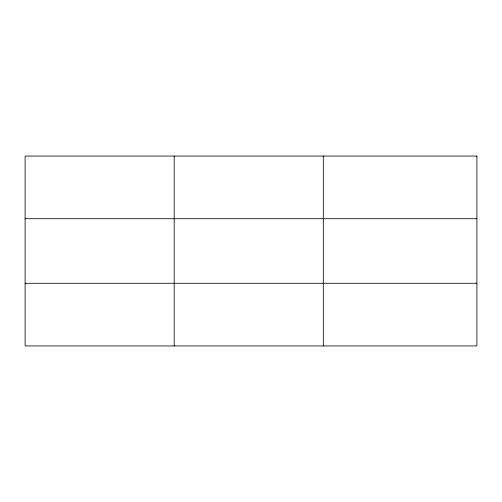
<?xml version="1.0" encoding="UTF-8"?>
<svg xmlns="http://www.w3.org/2000/svg" width="502" height="502" viewBox="0 0 502 502"><rect width="100%" height="100%" fill="white"/><g stroke="black" fill="none" stroke-linecap="round" stroke-linejoin="round"><path stroke-width="0.75" d="M174.194 345.947L174.194 156.053M323.288 345.947L323.288 156.053M25.1 218.721L476.9 218.721M25.1 283.279L476.9 283.279M476.9 156.053L476.9 345.947L25.1 345.947L25.1 156.053L476.9 156.053"/></g></svg>
